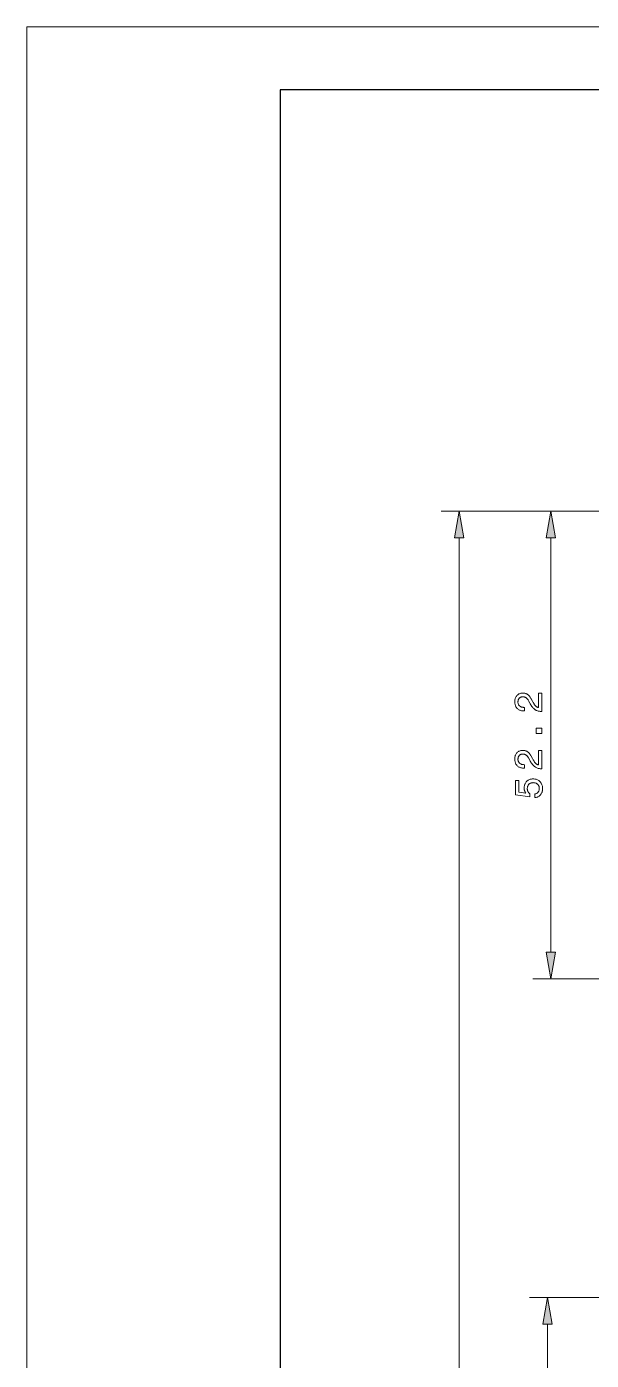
# Model space of a CAD drawing. Extents: x 0 to 594, y 0 to 521.
# Drawn here: x 0 to 63, y 271 to 419.9 of the extents above; entities that cross this region are included whole.
import ezdxf

# ---------------------------------------------------------------- set-up
doc = ezdxf.new("R2010")
doc.units = 0

msp = doc.modelspace()

# ---------------------------------------------------------------- linework, layer by layer
at = {"color": 7, "lineweight": 13}
for p, q in [((593.82, 419.91), (0, 419.91)), ((0, 419.91), (0, 0)), ((115.12, 365.8), (46.23, 365.8)), ((115.12, 365.8), (56.45, 365.8)), ((48.23, 139.85), (48.23, 362.84)), ((58.45, 316.55), (58.45, 362.84)), ((110.07, 313.6), (56.45, 313.6)), ((94.27, 278), (56.08, 278)), ((58.08, 139.85), (58.08, 275.04))]:
    msp.add_line(p, q, dxfattribs=at)
at = {"color": 7, "lineweight": 30}
for p, q in [((586.75, 412.85), (28.28, 412.85)), ((28.28, 412.85), (28.28, 7.07))]:
    msp.add_line(p, q, dxfattribs=at)
at = {"color": 7, "lineweight": 13}
for points in [[(48.75, 362.84), (48.23, 365.8), (47.71, 362.84)], [(58.97, 362.84), (58.45, 365.8), (57.93, 362.84)], [(57.45, 343.44), (57.44, 343.44), (57.35, 343.44), (57.27, 343.45), (57.18, 343.46), (57.11, 343.47), (57.03, 343.49), (56.96, 343.51), (56.89, 343.54), (56.82, 343.57), (56.76, 343.61), (56.7, 343.64), (56.64, 343.69), (56.58, 343.74), (56.52, 343.8), (56.46, 343.86), (56.4, 343.93), (56.34, 344.01), (56.28, 344.1), (56.22, 344.19), (56.16, 344.29), (56.1, 344.39), (55.96, 344.65), (55.94, 344.69), (55.91, 344.73), (55.89, 344.77), (55.86, 344.81), (55.83, 344.84), (55.8, 344.88), (55.78, 344.91), (55.75, 344.93), (55.72, 344.96), (55.69, 344.98), (55.65, 345), (55.62, 345.02), (55.59, 345.04), (55.55, 345.05), (55.52, 345.06), (55.48, 345.07), (55.44, 345.08), (55.4, 345.08), (55.36, 345.09), (55.32, 345.09), (55.28, 345.09), (55.23, 345.08), (55.19, 345.07), (55.15, 345.06), (55.11, 345.05), (55.07, 345.03), (55.03, 345.01), (55, 344.98), (54.97, 344.95), (54.94, 344.92), (54.91, 344.89), (54.88, 344.85), (54.86, 344.82), (54.84, 344.78), (54.83, 344.73), (54.81, 344.69), (54.8, 344.64), (54.8, 344.59), (54.79, 344.54), (54.79, 344.49), (54.79, 344.43), (54.8, 344.38), (54.81, 344.33), (54.82, 344.29), (54.84, 344.24), (54.86, 344.2), (54.88, 344.16), (54.91, 344.12), (54.94, 344.09), (54.98, 344.06), (55.01, 344.03), (55.06, 344), (55.1, 343.98), (55.15, 343.96), (55.2, 343.94), (55.25, 343.93), (55.3, 343.91), (55.36, 343.91), (55.42, 343.9), (55.49, 343.9), (55.52, 343.9), (55.52, 343.51), (55.46, 343.51), (55.37, 343.51), (55.28, 343.52), (55.19, 343.53), (55.11, 343.55), (55.04, 343.58), (54.96, 343.6), (54.89, 343.64), (54.83, 343.68), (54.77, 343.73), (54.71, 343.78), (54.66, 343.83), (54.61, 343.89), (54.57, 343.96), (54.53, 344.02), (54.5, 344.1), (54.48, 344.17), (54.46, 344.25), (54.44, 344.33), (54.43, 344.42), (54.43, 344.51), (54.43, 344.6), (54.44, 344.68), (54.45, 344.76), (54.47, 344.84), (54.49, 344.91), (54.52, 344.98), (54.55, 345.05), (54.59, 345.11), (54.63, 345.17), (54.68, 345.22), (54.73, 345.28), (54.78, 345.32), (54.84, 345.36), (54.9, 345.4), (54.96, 345.43), (55.03, 345.45), (55.1, 345.47), (55.17, 345.49), (55.25, 345.5), (55.33, 345.5), (55.39, 345.5), (55.45, 345.49), (55.51, 345.48), (55.56, 345.47), (55.62, 345.46), (55.67, 345.44), (55.72, 345.42), (55.77, 345.4), (55.82, 345.37), (55.87, 345.34), (55.91, 345.3), (55.96, 345.27), (56, 345.23), (56.05, 345.18), (56.09, 345.14), (56.13, 345.08), (56.16, 345.03), (56.2, 344.97), (56.24, 344.91), (56.27, 344.85), (56.4, 344.6), (56.44, 344.53), (56.47, 344.46), (56.51, 344.4), (56.55, 344.34), (56.58, 344.29), (56.61, 344.24), (56.65, 344.19), (56.68, 344.15), (56.71, 344.11), (56.74, 344.08), (56.77, 344.05), (56.8, 344.02), (56.83, 343.99), (56.87, 343.97), (56.9, 343.95), (56.94, 343.93), (56.97, 343.91), (57.01, 343.89), (57.04, 343.88), (57.08, 343.87), (57.08, 345.5), (57.45, 345.5)], [(57.45, 340.99), (56.81, 340.99), (56.81, 341.59), (57.45, 341.59)], [(57.45, 337.04), (57.44, 337.04), (57.35, 337.04), (57.27, 337.05), (57.18, 337.06), (57.11, 337.07), (57.03, 337.09), (56.96, 337.12), (56.89, 337.14), (56.82, 337.17), (56.76, 337.21), (56.7, 337.25), (56.64, 337.29), (56.58, 337.34), (56.52, 337.4), (56.46, 337.47), (56.4, 337.54), (56.34, 337.62), (56.28, 337.7), (56.22, 337.79), (56.16, 337.89), (56.1, 337.99), (55.96, 338.25), (55.94, 338.29), (55.91, 338.34), (55.89, 338.38), (55.86, 338.41), (55.83, 338.45), (55.8, 338.48), (55.78, 338.51), (55.75, 338.54), (55.72, 338.56), (55.69, 338.59), (55.65, 338.61), (55.62, 338.62), (55.59, 338.64), (55.55, 338.65), (55.52, 338.66), (55.48, 338.67), (55.44, 338.68), (55.4, 338.69), (55.36, 338.69), (55.32, 338.69), (55.28, 338.69), (55.23, 338.68), (55.19, 338.68), (55.15, 338.66), (55.11, 338.65), (55.07, 338.63), (55.03, 338.61), (55, 338.59), (54.97, 338.56), (54.94, 338.53), (54.91, 338.49), (54.88, 338.46), (54.86, 338.42), (54.84, 338.38), (54.83, 338.34), (54.81, 338.29), (54.8, 338.24), (54.8, 338.19), (54.79, 338.14), (54.79, 338.09), (54.79, 338.04), (54.8, 337.99), (54.81, 337.94), (54.82, 337.89), (54.84, 337.85), (54.86, 337.8), (54.88, 337.77), (54.91, 337.73), (54.94, 337.69), (54.98, 337.66), (55.01, 337.63), (55.06, 337.6), (55.1, 337.58), (55.15, 337.56), (55.2, 337.54), (55.25, 337.53), (55.3, 337.52), (55.36, 337.51), (55.42, 337.51), (55.49, 337.5), (55.52, 337.5), (55.52, 337.11), (55.46, 337.11), (55.37, 337.11), (55.28, 337.12), (55.19, 337.14), (55.11, 337.15), (55.04, 337.18), (54.96, 337.21), (54.89, 337.24), (54.83, 337.28), (54.77, 337.33), (54.71, 337.38), (54.66, 337.44), (54.61, 337.5), (54.57, 337.56), (54.53, 337.63), (54.5, 337.7), (54.48, 337.77), (54.46, 337.85), (54.44, 337.94), (54.43, 338.02), (54.43, 338.11), (54.43, 338.2), (54.44, 338.28), (54.45, 338.36), (54.47, 338.44), (54.49, 338.51), (54.52, 338.58), (54.55, 338.65), (54.59, 338.71), (54.63, 338.77), (54.68, 338.83), (54.73, 338.88), (54.78, 338.93), (54.84, 338.97), (54.9, 339), (54.96, 339.03), (55.03, 339.06), (55.1, 339.08), (55.17, 339.09), (55.25, 339.1), (55.33, 339.1), (55.39, 339.1), (55.45, 339.1), (55.51, 339.09), (55.56, 339.08), (55.62, 339.06), (55.67, 339.04), (55.72, 339.02), (55.77, 339), (55.82, 338.97), (55.87, 338.94), (55.91, 338.91), (55.96, 338.87), (56, 338.83), (56.05, 338.79), (56.09, 338.74), (56.13, 338.69), (56.16, 338.63), (56.2, 338.58), (56.24, 338.52), (56.27, 338.45), (56.4, 338.2), (56.44, 338.13), (56.47, 338.06), (56.51, 338), (56.55, 337.94), (56.58, 337.89), (56.61, 337.84), (56.65, 337.79), (56.68, 337.75), (56.71, 337.72), (56.74, 337.68), (56.77, 337.65), (56.8, 337.62), (56.83, 337.6), (56.87, 337.57), (56.9, 337.55), (56.94, 337.53), (56.97, 337.51), (57.01, 337.5), (57.04, 337.49), (57.08, 337.47), (57.08, 339.1), (57.45, 339.1)], [(56.67, 333.83), (56.67, 334.23), (56.71, 334.24), (56.76, 334.25), (56.8, 334.26), (56.84, 334.28), (56.88, 334.29), (56.91, 334.31), (56.95, 334.34), (56.98, 334.36), (57.01, 334.39), (57.03, 334.42), (57.06, 334.46), (57.08, 334.49), (57.1, 334.53), (57.12, 334.56), (57.13, 334.6), (57.15, 334.64), (57.15, 334.69), (57.16, 334.73), (57.17, 334.78), (57.17, 334.83), (57.16, 334.89), (57.16, 334.94), (57.15, 335), (57.14, 335.05), (57.12, 335.1), (57.1, 335.15), (57.08, 335.19), (57.05, 335.24), (57.02, 335.28), (56.98, 335.31), (56.95, 335.35), (56.91, 335.38), (56.86, 335.41), (56.82, 335.43), (56.77, 335.45), (56.72, 335.47), (56.67, 335.48), (56.62, 335.49), (56.56, 335.49), (56.5, 335.5), (56.44, 335.49), (56.38, 335.49), (56.33, 335.48), (56.28, 335.47), (56.23, 335.45), (56.18, 335.43), (56.13, 335.41), (56.09, 335.38), (56.05, 335.35), (56.01, 335.32), (55.98, 335.28), (55.95, 335.24), (55.92, 335.2), (55.9, 335.15), (55.88, 335.1), (55.86, 335.05), (55.85, 335), (55.84, 334.95), (55.83, 334.89), (55.83, 334.83), (55.83, 334.79), (55.83, 334.76), (55.84, 334.73), (55.84, 334.69), (55.85, 334.66), (55.86, 334.63), (55.87, 334.6), (55.88, 334.57), (55.89, 334.54), (55.9, 334.51), (55.92, 334.48), (55.93, 334.45), (55.95, 334.43), (55.97, 334.4), (55.99, 334.37), (56.01, 334.35), (56.03, 334.32), (56.06, 334.3), (56.08, 334.28), (56.11, 334.26), (56.11, 333.91), (54.52, 334.15), (54.52, 335.75), (54.87, 335.75), (54.87, 334.44), (55.68, 334.32), (55.66, 334.34), (55.64, 334.36), (55.63, 334.39), (55.61, 334.41), (55.6, 334.44), (55.58, 334.46), (55.57, 334.49), (55.56, 334.52), (55.55, 334.54), (55.54, 334.57), (55.53, 334.6), (55.52, 334.63), (55.51, 334.66), (55.5, 334.69), (55.5, 334.73), (55.49, 334.76), (55.49, 334.79), (55.49, 334.82), (55.49, 334.86), (55.49, 334.89), (55.49, 334.98), (55.5, 335.07), (55.51, 335.15), (55.53, 335.23), (55.55, 335.31), (55.58, 335.38), (55.62, 335.45), (55.66, 335.51), (55.71, 335.58), (55.76, 335.63), (55.82, 335.69), (55.88, 335.74), (55.94, 335.78), (56.01, 335.81), (56.08, 335.85), (56.15, 335.87), (56.23, 335.89), (56.31, 335.9), (56.39, 335.91), (56.48, 335.92), (56.57, 335.91), (56.66, 335.9), (56.75, 335.89), (56.83, 335.87), (56.91, 335.84), (56.98, 335.81), (57.05, 335.77), (57.12, 335.73), (57.18, 335.67), (57.24, 335.62), (57.3, 335.56), (57.35, 335.49), (57.39, 335.42), (57.43, 335.35), (57.46, 335.27), (57.49, 335.19), (57.51, 335.11), (57.53, 335.03), (57.53, 334.93), (57.54, 334.84), (57.54, 334.76), (57.53, 334.68), (57.52, 334.6), (57.5, 334.53), (57.48, 334.45), (57.45, 334.38), (57.42, 334.32), (57.38, 334.26), (57.34, 334.2), (57.3, 334.14), (57.25, 334.08), (57.2, 334.04), (57.14, 333.99), (57.08, 333.95), (57.02, 333.92), (56.96, 333.89), (56.89, 333.87), (56.82, 333.85), (56.75, 333.84)], [(57.93, 316.55), (58.45, 313.6), (58.97, 316.55)], [(58.6, 275.04), (58.08, 278), (57.56, 275.04)]]:
    msp.add_lwpolyline(points, close=True, dxfattribs=at)
for points in [[(48.75, 362.84), (48.23, 365.8), (48.75, 362.84), (47.71, 362.84)], [(58.97, 362.84), (58.45, 365.8), (58.97, 362.84), (57.93, 362.84)], [(57.93, 316.55), (58.45, 313.6), (57.93, 316.55), (58.97, 316.55)], [(58.6, 275.04), (58.08, 278), (58.6, 275.04), (57.56, 275.04)]]:
    msp.add_solid(points, dxfattribs=at)

doc.saveas('drawing.dxf')
